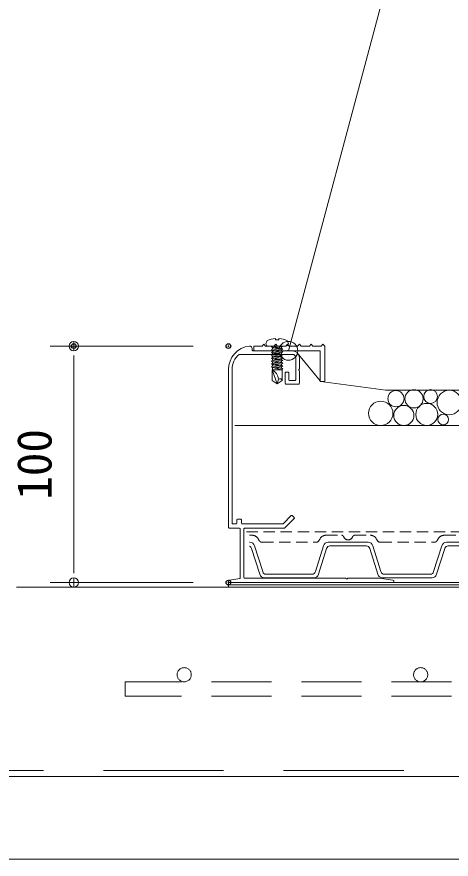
# Model space of a CAD drawing. Units: millimetres, scale not verified. Extents: x -1485 to 1485, y -1050 to 1050.
# Drawn here: x -207.7 to -24, y -255.8 to 100.4 of the extents above; entities that cross this region are included whole.
import ezdxf
from ezdxf.enums import TextEntityAlignment as Align

# ---------------------------------------------------------------- set-up
doc = ezdxf.new("R2010")
doc.units = ezdxf.units.MM
doc.header["$LTSCALE"] = 4
doc.header["$PDMODE"] = 32
doc.header["$PDSIZE"] = 2
for name, pattern in [('DASHED1', [1.8, 1.2, -0.6]), ('USER1', [19.05, 12.7, -6.35]), ('USER2', [9.525, 6.35, -3.175])]:
    doc.linetypes.add(name, pattern=pattern)
for name, color, linetype, lineweight in [('0-0_0', 7, 'Continuous', 18), ('0-4_KUTAI', 3, 'Continuous', 18), ('0-5_BOUSUI', 1, 'Continuous', 18), ('0-7_dannnetu', 6, 'Continuous', 18), ('0-8_KANAMONO', 4, 'Continuous', 18), ('0-A_tensen', 7, 'USER2', 18), ('0-C_MOJI', 7, 'Continuous', 18), ('0-D_ecom', 7, 'Continuous', 18), ('0-F_bousui2', 7, 'USER1', 18), ('1-0_FD-L', 8, 'DASHED1', 18)]:
    doc.layers.add(name, color=color, linetype=linetype, lineweight=lineweight)
doc.layers.add('0-2_DEFPOINTS', color=7, linetype='Continuous')
doc.styles.add('ＭＳ ゴシック', font='')
doc.styles.get('ＭＳ ゴシック').set_extended_font_data('MS Gothic')

# ---------------------------------------------------------------- blocks, each defined once
blk = doc.blocks.new('_Dot')
at = {"layer": '0-0_0'}
for p, q in [((-0.5, 0), (-1, 0)), ((0.25, 0), (-0.25, 0))]:
    blk.add_line(p, q, dxfattribs=at)
blk.add_circle((0, 0), 0.25, dxfattribs=at)
blk = doc.blocks.new('D2')
at = {"layer": '0-2_DEFPOINTS'}
for p in [(1301.408, 1011.199), (1366.837, 1011.199), (1366.837, 911.199)]:
    blk.add_point(p, dxfattribs=at)
at = {"layer": '0-C_MOJI'}
for p, q in [((1351.837, 1011.199), (1291.408, 1011.199)), ((1301.408, 919.199), (1301.408, 1003.199)), ((1351.837, 911.199), (1291.408, 911.199))]:
    blk.add_line(p, q, dxfattribs=at)
at = {"layer": '0-C_MOJI', "xscale": 8, "yscale": 8}
for p, rotation in [((1301.408, 1011.199), 90), ((1301.408, 911.199), 270)]:
    blk.add_blockref('_Dot', p, dxfattribs=dict(at, rotation=rotation))
at = {"layer": '0-C_MOJI', "style": 'ＭＳ ゴシック'}
blk.add_text('100', height=14.66, rotation=90, dxfattribs=at).set_placement((1296.408, 946.199), align=Align.BOTTOM_LEFT)

msp = doc.modelspace()

# ---------------------------------------------------------------- linework, layer by layer
at = {"layer": '0-4_KUTAI'}
msp.add_line((852.513, -140.801), (-207.889, -140.801), dxfattribs=at)
at = {"layer": '0-5_BOUSUI'}
msp.add_line((852.513, -139.801), (-118.163, -139.801), dxfattribs=at)
msp.add_lwpolyline([(852.513, -255.801), (-628.25, -255.801), (-671.889, -212.161), (-671.889, 94.199)], dxfattribs=at)
msp.add_lwpolyline([(-118.163, -138.801), (231.837, -138.801), (231.837, -139.801), (-118.163, -139.801)], close=True, dxfattribs=at)
at = {"layer": '0-7_dannnetu'}
msp.add_line((852.513, -220.801), (-628.25, -220.801), dxfattribs=at)
at = {"layer": '0-8_KANAMONO'}
for p, q in [((-107.436, -40.501), (-107.436, -38.801)), ((-93.842, -38.801), (-101.342, -38.801)), ((-99.992, -39.301), (-99.492, -38.801)), ((-95.192, -39.901), (-99.492, -38.801)), ((-95.692, -39.201), (-97.256, -38.801)), ((-95.692, -39.201), (-95.292, -38.801)), ((-113.706, -42.301), (-91.163, -42.301)), ((-108.163, -40.501), (-108.163, -39.801)), ((-91.163, -40.801), (-107.863, -40.801)), ((-95.692, -40.401), (-99.992, -39.301)), ((-95.192, -39.901), (-99.992, -39.301)), ((-99.992, -40.501), (-99.492, -40.001)), ((-95.192, -41.101), (-99.992, -40.501)), ((-95.692, -41.601), (-99.992, -40.501)), ((-99.992, -41.701), (-99.492, -41.201)), ((-95.192, -42.301), (-99.992, -41.701)), ((-95.692, -42.801), (-99.992, -41.701)), ((-99.992, -42.901), (-99.492, -42.401)), ((-99.492, -39.429), (-99.492, -40.001)), ((-95.192, -41.101), (-99.492, -40.001)), ((-99.492, -40.629), (-99.492, -41.201)), ((-95.192, -42.301), (-99.492, -41.201)), ((-99.492, -41.829), (-99.492, -42.401)), ((-95.192, -43.501), (-99.492, -42.401)), ((-95.692, -39.201), (-95.692, -39.773)), ((-95.692, -40.401), (-95.192, -39.901)), ((-95.692, -40.401), (-95.692, -40.973)), ((-95.692, -41.601), (-95.192, -41.101)), ((-95.692, -41.601), (-95.692, -42.173)), ((-95.692, -42.801), (-95.192, -42.301)), ((-95.192, -43.501), (-99.992, -42.901)), ((-95.692, -44.001), (-99.992, -42.901)), ((-99.992, -44.101), (-99.492, -43.601)), ((-95.192, -44.701), (-99.992, -44.101)), ((-95.692, -45.201), (-99.992, -44.101)), ((-99.992, -45.301), (-99.492, -44.801)), ((-95.192, -45.901), (-99.992, -45.301)), ((-95.692, -46.401), (-99.992, -45.301)), ((-99.992, -46.501), (-99.492, -46.001)), ((-99.492, -43.029), (-99.492, -43.601)), ((-95.192, -44.701), (-99.492, -43.601)), ((-99.492, -44.229), (-99.492, -44.801)), ((-95.192, -45.901), (-99.492, -44.801)), ((-99.492, -45.429), (-99.492, -46.001)), ((-95.192, -47.101), (-99.492, -46.001)), ((-95.692, -42.801), (-95.692, -43.373)), ((-95.692, -44.001), (-95.192, -43.501)), ((-95.692, -44.001), (-95.692, -44.573)), ((-95.692, -45.201), (-95.192, -44.701)), ((-95.692, -45.201), (-95.692, -45.773)), ((-95.692, -46.401), (-95.192, -45.901)), ((-89.663, -43.801), (-89.663, -53.057)), ((-118.163, -48.745), (-118.163, -115.501)), ((-116.663, -113.701), (-116.663, -48.745)), ((-95.192, -47.101), (-99.992, -46.501)), ((-95.692, -47.601), (-99.992, -46.501)), ((-99.992, -47.701), (-99.492, -47.201)), ((-95.192, -48.301), (-99.992, -47.701)), ((-95.692, -48.801), (-99.992, -47.701)), ((-97.592, -54.801), (-99.742, -48.801)), ((-99.742, -53.295), (-99.742, -48.801)), ((-99.742, -48.801), (-95.442, -48.801)), ((-99.492, -46.629), (-99.492, -47.201)), ((-95.192, -48.301), (-99.492, -47.201)), ((-99.492, -47.829), (-99.492, -48.801)), ((-95.692, -46.401), (-95.692, -46.973)), ((-95.692, -47.601), (-95.192, -47.101)), ((-95.692, -47.601), (-95.692, -48.173)), ((-95.692, -48.801), (-95.192, -48.301)), ((-95.442, -53.295), (-95.442, -48.801)), ((-92.963, -49.857), (-93.863, -49.857)), ((-97.592, -54.801), (-99.742, -53.295)), ((-97.592, -54.801), (-96.957, -52.795)), ((-97.592, -54.801), (-95.442, -53.295)), ((-94.163, -50.157), (-94.163, -54.557)), ((-92.663, -53.057), (-92.663, -50.157)), ((-89.963, -53.357), (-92.363, -53.357)), ((-93.863, -54.857), (-88.463, -54.857)), ((-77.736, -53.801), (-79.136, -53.801)), ((-114.663, -112.301), (-114.663, -113.701)), ((-112.963, -112.001), (-114.363, -112.001)), ((-112.663, -113.701), (-112.663, -112.301)), ((-91.648, -110.486), (-95.075, -113.913)), ((-94.33, -115.713), (-90.375, -111.759)), ((-90.375, -111.334), (-91.224, -110.486)), ((-117.863, -115.801), (-113.463, -115.801)), ((-114.963, -114.001), (-116.363, -114.001)), ((-113.163, -116.101), (-113.163, -136.749)), ((-95.288, -114.001), (-112.363, -114.001)), ((-111.663, -136.701), (-111.663, -116.101)), ((-111.363, -115.801), (-94.542, -115.801)), ((-113.411, -137.045), (-117.75, -137.808)), ((-117.663, -138.801), (-48.663, -138.801))]:
    msp.add_line(p, q, dxfattribs=at)
for points in [[(-107.436, -38.801), (-103.936, -38.801), (-103.186, -38.001), (-102.436, -38.801), (-98.936, -38.801), (-98.186, -38.001), (-97.436, -38.801), (-93.936, -38.801), (-93.186, -38.001), (-92.436, -38.801), (-88.936, -38.801), (-88.186, -38.001), (-87.436, -38.801), (-83.936, -38.801), (-83.186, -38.001), (-82.436, -38.801), (-78.936, -38.801), (-78.186, -38.001), (-77.436, -38.801), (-77.436, -53.501)], [(-98.342, -35.626), (-98.342, -36.126), (-96.842, -36.126), (-96.842, -35.626)], [(-79.436, -53.501), (-79.436, -40.801), (-93.022, -40.801), (-93.186, -40.651), (-93.331, -40.801), (-107.136, -40.801)], [(-88.375, -48.644), (-88.163, -48.432), (-88.163, -43.801)], [(-88.163, -54.557), (-88.163, -49.281), (-88.375, -49.069)], [(-68.375, -137.213), (-68.588, -137.001), (-111.363, -137.001)], [(-48.595, -137.806), (-54.413, -137.001), (-67.739, -137.001), (-67.951, -137.213)]]:
    msp.add_lwpolyline(points, dxfattribs=at)
for centre, radius, start, end in [((-108.163, -48.745), 10, 96.37937, 180), ((-109.163, -39.801), 1, 360, 96.37937), ((-97.683, -38.725), 4.75, 151.1191, 168.78043), ((-101.342, -37.801), 1, 180, 270), ((-97.592, -46.897), 11.296, 93.80906, 112.10088), ((-97.592, -46.897), 11.296, 67.89912, 86.19515), ((-93.842, -37.801), 1, 270, 0), ((-97.501, -38.725), 4.75, 11.21957, 28.8809), ((-108.163, -48.745), 8.5, 130.69866, 180), ((-107.863, -40.501), 0.3, 180, 270), ((-107.136, -40.501), 0.3, 180, 270), ((-91.163, -43.801), 3, 360, 90), ((-91.163, -43.801), 1.5, 360, 90), ((-102.286, -53.543), 5.381, 7.98368, 61.7858), ((-93.863, -50.157), 0.3, 90, 180), ((-92.963, -50.157), 0.3, 360, 90), ((-88.163, -48.857), 0.3, 135, 225), ((-96.386, -53.61), 0.995, 18.41711, 125.05239), ((-92.363, -53.057), 0.3, 180, 270), ((-89.963, -53.057), 0.3, 270, 0), ((-93.863, -54.557), 0.3, 180, 270), ((-88.463, -54.557), 0.3, 270, 0), ((-79.136, -53.501), 0.3, 180, 270), ((-77.736, -53.501), 0.3, 270, 0), ((-91.436, -110.698), 0.3, 45, 135), ((-116.363, -113.701), 0.3, 180, 270), ((-114.963, -113.701), 0.3, 270, 0), ((-114.363, -112.301), 0.3, 90, 180), ((-112.963, -112.301), 0.3, 360, 90), ((-112.363, -113.701), 0.3, 180, 270), ((-95.288, -113.701), 0.3, 270, 315), ((-90.588, -111.546), 0.3, 315, 45), ((-117.863, -115.501), 0.3, 180, 270), ((-113.463, -116.101), 0.3, 360, 90), ((-111.363, -116.101), 0.3, 90, 180), ((-94.542, -115.501), 0.3, 270, 315), ((-117.663, -138.301), 0.5, 99.98565, 270), ((-113.463, -136.749), 0.3, 279.98565, 360), ((-111.363, -136.701), 0.3, 180, 270), ((-68.163, -137.001), 0.3, 225, 315), ((-48.663, -138.301), 0.5, 270, 82.12579)]:
    msp.add_arc(centre, radius, start, end, dxfattribs=at)
at = {"layer": '0-A_tensen'}
msp.add_line((852.513, -186.801), (-161.889, -186.801), dxfattribs=at)
msp.add_lwpolyline([(852.513, -180.801), (-161.889, -180.801), (-161.889, -186.801)], dxfattribs=at)
for centre in [(-136.889, -177.801), (-36.889, -177.801)]:
    msp.add_circle(centre, 3, dxfattribs=at)
at = {"layer": '0-C_MOJI'}
msp.add_line((-92.831, -40.801), (-35.585, 172.846), dxfattribs=at)
msp.add_circle((-92.831, -40.801), 4, dxfattribs=at)
at = {"layer": '0-D_ecom', "color": 1}
for p, q in [((-118.163, -139.801), (-118.163, -140.801)), ((852.513, -139.801), (-118.163, -139.801))]:
    msp.add_line(p, q, dxfattribs=at)
at = {"layer": '0-D_ecom'}
for centre, radius in [((-47.333, -61.036), 3.421), ((-39.694, -61.112), 3.851), ((-32.668, -60.137), 2.929), ((-24.774, -62.675), 5.17), ((-53.767, -67.243), 5.158), ((-43.993, -68.147), 4.253), ((-34.272, -67.73), 4.671), ((-27.328, -69.855), 2.261)]:
    msp.add_circle(centre, radius, dxfattribs=at)
at = {"layer": '0-F_bousui2'}
msp.add_line((-628.25, -218.301), (852.513, -218.301), dxfattribs=at)
at = {"layer": '1-0_FD-L', "color": 4, "linetype": 'USER1'}
for p, q in [((-89.042, -41.68), (-79.436, -53.501)), ((-79.136, -53.801), (-51.662, -57.401)), ((-51.662, -57.401), (86.207, -57.401))]:
    msp.add_line(p, q, dxfattribs=at)
at = {"layer": '1-0_FD-L', "color": 4, "linetype": 'Continuous'}
msp.add_line((-115.542, -72.401), (117.02, -72.401), dxfattribs=at)
at = {"layer": '1-0_FD-L'}
for p, q in [((110.302, -117.401), (-111.663, -117.401)), ((-109.292, -118.801), (-108.241, -118.801)), ((-105.668, -120.257), (-105.179, -121.073)), ((-79.905, -121.073), (-79.416, -120.257)), ((-76.843, -118.801), (-70.37, -118.801)), ((-64.714, -118.801), (-58.241, -118.801)), ((-55.668, -120.257), (-55.179, -121.073)), ((-29.905, -121.073), (-29.416, -120.257)), ((-26.843, -118.801), (-20.37, -118.801)), ((-103.893, -121.801), (-81.191, -121.801)), ((-53.893, -121.801), (-31.191, -121.801))]:
    msp.add_line(p, q, dxfattribs=at)
at = {"layer": '1-0_FD-L', "linetype": 'Continuous'}
for p, q in [((-109.292, -121.801), (-109.077, -121.801)), ((-104.937, -135.318), (-108.395, -124.413)), ((-107.145, -123.283), (-103.687, -134.189)), ((-81.397, -134.189), (-77.939, -123.283)), ((-76.689, -124.413), (-80.147, -135.318)), ((-76.007, -121.801), (-59.077, -121.801)), ((-59.844, -123.301), (-75.24, -123.301)), ((-54.937, -135.318), (-58.395, -124.413)), ((-57.145, -123.283), (-53.687, -134.189)), ((-31.397, -134.189), (-27.939, -123.283)), ((-26.689, -124.413), (-30.147, -135.318)), ((-26.007, -121.801), (-9.077, -121.801)), ((-9.844, -123.301), (-25.24, -123.301)), ((-102.238, -135.301), (-82.846, -135.301)), ((-52.238, -135.301), (-32.846, -135.301)), ((-82.079, -136.801), (-103.005, -136.801)), ((-32.079, -136.801), (-53.005, -136.801))]:
    msp.add_line(p, q, dxfattribs=at)
at = {"layer": '1-0_FD-L'}
for centre, radius, start, end in [((-108.241, -121.801), 3, 30.96376, 90), ((-103.893, -120.301), 1.5, 210.96376, 270), ((-81.191, -120.301), 1.5, 270, 329.03624), ((-76.843, -121.801), 3, 90, 149.03624), ((-70.37, -119.801), 1, 19.47122, 90), ((-67.542, -118.801), 2, 199.47122, 340.52878), ((-64.714, -119.801), 1, 90, 160.52878), ((-58.241, -121.801), 3, 30.96376, 90), ((-53.893, -120.301), 1.5, 210.96376, 270), ((-31.191, -120.301), 1.5, 270, 329.03624), ((-26.843, -121.801), 3, 90, 149.03624)]:
    msp.add_arc(centre, radius, start, end, dxfattribs=at)
at = {"layer": '1-0_FD-L', "linetype": 'Continuous'}
for centre, radius, start, end in [((-109.844, -124.801), 1.5, 15, 68.40846), ((-109.077, -123.801), 2, 15, 90), ((-76.007, -123.801), 2, 90, 165), ((-75.24, -124.801), 1.5, 90, 165), ((-59.844, -124.801), 1.5, 15, 90), ((-59.077, -123.801), 2, 15, 90), ((-26.007, -123.801), 2, 90, 165), ((-25.24, -124.801), 1.5, 90, 165), ((-103.005, -134.801), 2, 195, 270), ((-102.238, -133.801), 1.5, 195, 270), ((-82.846, -133.801), 1.5, 270, 345), ((-82.079, -134.801), 2, 270, 345), ((-53.005, -134.801), 2, 195, 270), ((-52.238, -133.801), 1.5, 195, 270), ((-32.846, -133.801), 1.5, 270, 345), ((-32.079, -134.801), 2, 270, 345)]:
    msp.add_arc(centre, radius, start, end, dxfattribs=at)

# ---------------------------------------------------------------- block references
at = {"layer": '0-C_MOJI'}
msp.add_blockref('D2', (-1485, -1050), dxfattribs=at)

doc.saveas('drawing.dxf')
